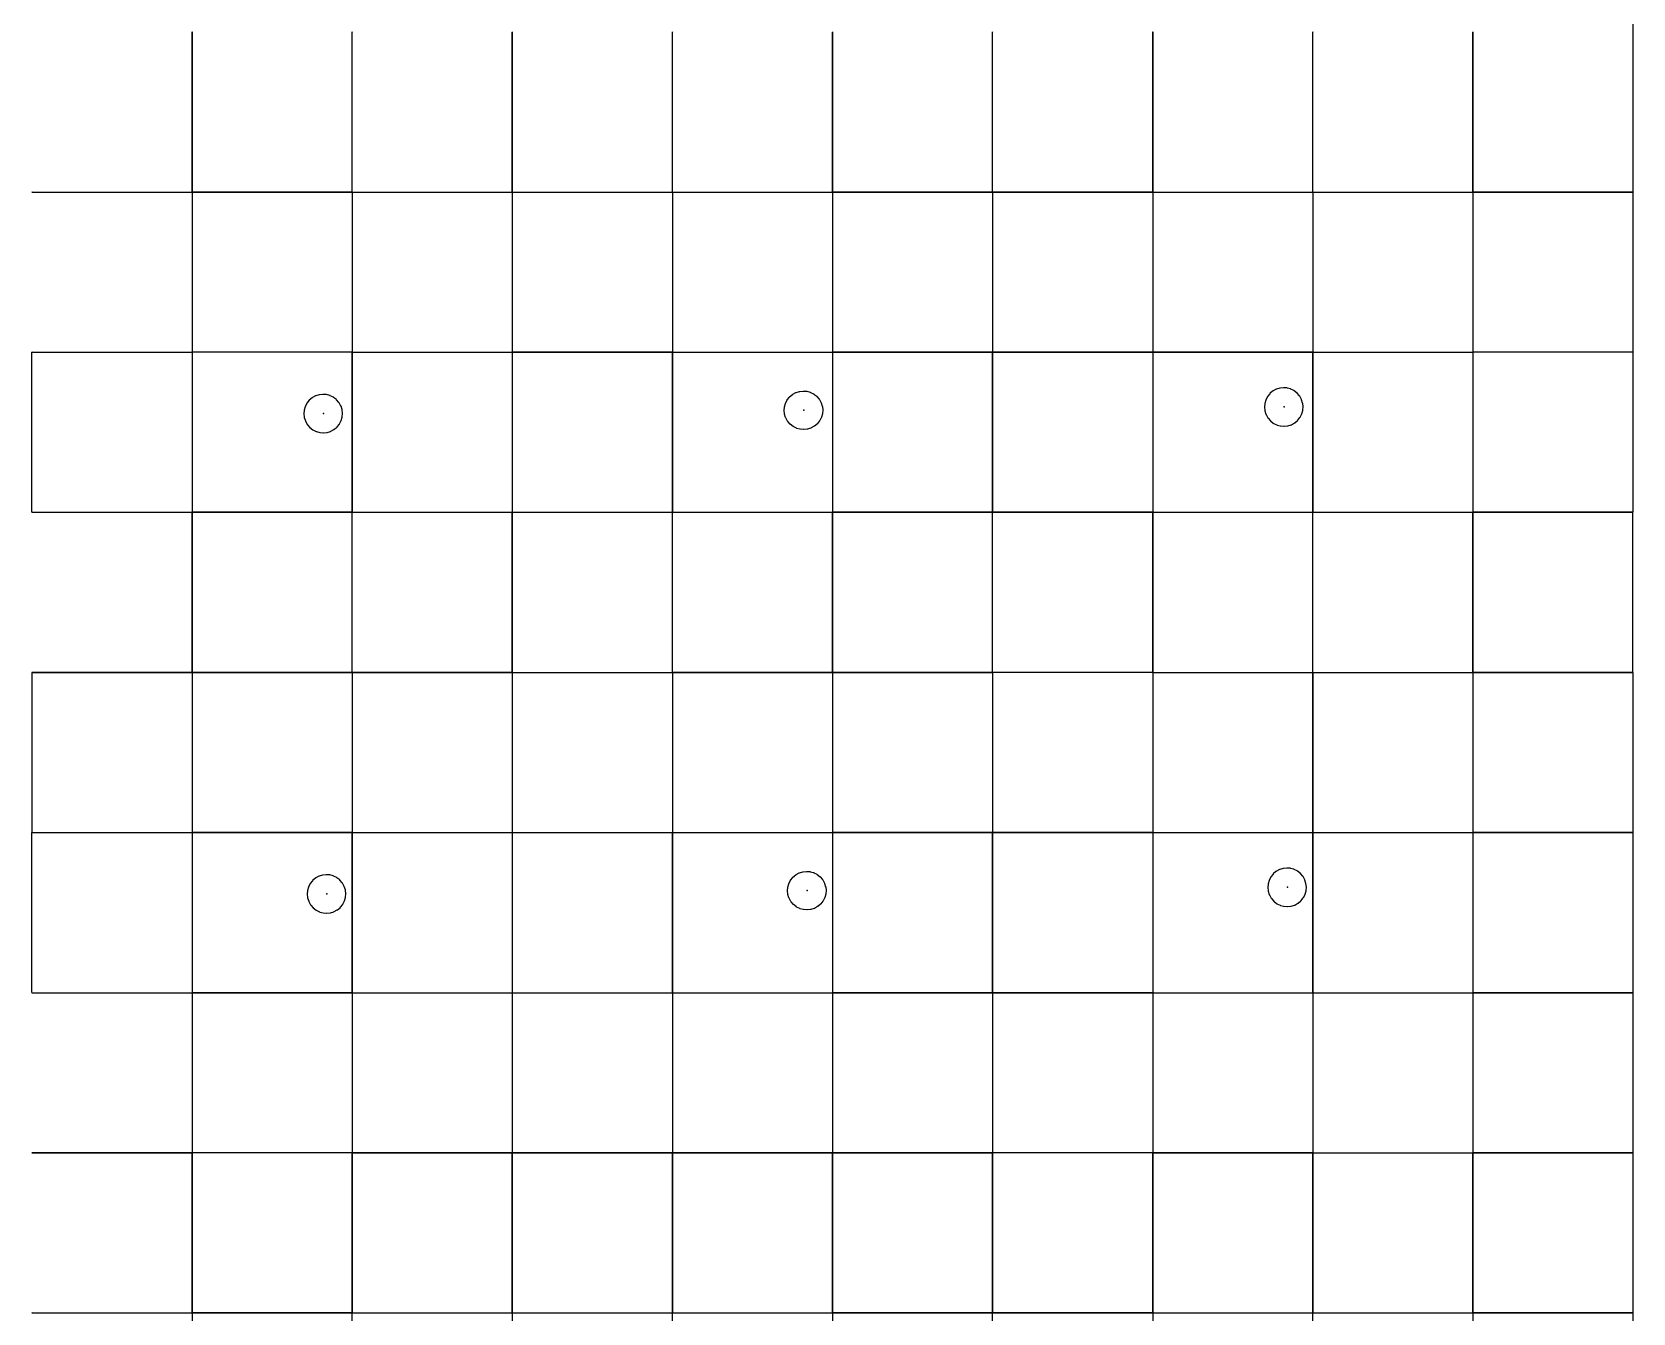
# Model space of a CAD drawing. Header units: metres. Extents: x 0 to 398, y -24 to 612.
# Drawn here: x 270 to 360, y 63 to 135 of the extents above; entities that cross this region are included whole.
import ezdxf

# ---------------------------------------------------------------- set-up
doc = ezdxf.new("R2010")
doc.units = ezdxf.units.M
doc.layers.add('LAYER_01_CUT', color=7, linetype='Continuous')
doc.layers.add('LAYER_04_GRID', color=7, linetype='Continuous')

msp = doc.modelspace()

# ---------------------------------------------------------------- linework, layer by layer
at = {"layer": 'LAYER_01_CUT'}
for points in [[(360, 143.994), (360, 135), (360, 134.994), (360, 126), (360, 125.994), (360, 117), (359.994, 117), (351, 117), (351, 108.006), (351, 108), (351, 99.006), (351, 99), (351, 90.006), (351, 90), (351, 81.006), (351, 81), (351, 72.006), (351, 72), (359.994, 72), (360, 72), (351.006, 72)], [(278.994, 135), (279, 135), (279, 126.006), (279, 126), (279, 117.006)], [(279, 135), (279, 134.994)], [(288, 126.006), (288, 135), (288, 134.994)], [(296.994, 135), (297, 135), (297, 126.006), (297, 126), (297, 117.006)], [(297, 135), (297, 134.994)], [(306, 126.006), (306, 135), (306, 134.994)], [(314.994, 135), (315, 135), (315, 126.006), (315, 126), (315, 117.006)], [(315, 135), (315, 134.994)], [(324, 126.006), (324, 135), (324, 134.994)], [(332.994, 135), (333, 135), (333, 126.006), (333, 126), (333, 117.006)], [(333, 135), (333, 134.994)], [(342, 126.006), (342, 135), (342, 134.994)], [(350.994, 135), (351, 135), (351, 126.006), (351, 126), (351, 117.006)], [(351, 135), (351, 134.994)], [(279, 126), (279, 134.994)], [(288, 126), (288, 134.994)], [(297, 126), (297, 134.994)], [(306, 126), (306, 134.994)], [(315, 126), (315, 134.994)], [(324, 126), (324, 134.994)], [(333, 126), (333, 134.994)], [(342, 126), (342, 134.994)], [(351, 126), (351, 134.994)], [(270.006, 126), (270, 126)], [(270, 126), (278.994, 126)], [(270.006, 126), (279, 126)], [(279, 126), (278.994, 126)], [(279, 126), (279, 125.994)], [(279, 126), (287.994, 126)], [(279, 126), (279.006, 126)], [(288, 126), (279.006, 126)], [(287.994, 126), (288, 126), (288, 117.006)], [(288, 126), (288, 126.006)], [(288, 126), (288, 125.994)], [(288, 126), (296.994, 126)], [(288, 126), (288.006, 126)], [(288.006, 126), (297, 126)], [(296.994, 126), (297, 126)], [(297.006, 126), (297, 126)], [(297, 126), (297, 125.994)], [(297, 126), (305.994, 126)], [(297.006, 126), (306, 126)], [(305.994, 126), (306, 126), (306, 117.006)], [(306, 126), (306, 126.006)], [(306, 126), (306, 125.994)], [(306, 126), (314.994, 126)], [(306, 126), (306.006, 126)], [(306.006, 126), (315, 126)], [(314.994, 126), (315, 126)], [(323.994, 126), (315, 126)], [(315.006, 126), (315, 126)], [(315, 126), (315, 125.994)], [(315.006, 126), (324, 126)], [(323.994, 126), (324, 126), (324, 117.006)], [(324, 126), (324, 126.006)], [(324, 126), (324, 125.994)], [(324, 126), (332.994, 126)], [(324, 126), (324.006, 126)], [(333, 126), (324.006, 126)], [(333, 126), (332.994, 126)], [(333, 126), (333, 125.994)], [(333, 126), (341.994, 126)], [(333, 126), (333.006, 126)], [(333.006, 126), (342, 126)], [(341.994, 126), (342, 126), (342, 117.006)], [(342, 126), (342, 126.006)], [(342.006, 126), (342, 126)], [(342, 126), (342, 125.994)], [(342, 126), (350.994, 126)], [(342.006, 126), (351, 126)], [(351, 126), (350.994, 126)], [(351, 126), (351, 125.994)], [(351, 126), (359.994, 126)], [(351, 126), (351.006, 126)], [(360, 126), (351.006, 126)], [(360, 126), (359.994, 126)], [(279, 125.994), (279, 117)], [(288, 125.994), (288, 117)], [(297, 125.994), (297, 117)], [(306, 125.994), (306, 117)], [(315, 125.994), (315, 117)], [(324, 125.994), (324, 117)], [(333, 125.994), (333, 117)], [(342, 125.994), (342, 117)], [(351, 125.994), (351, 117)], [(270, 108.006), (270, 117), (278.994, 117)], [(270.006, 117), (270, 117)], [(270.006, 117), (279, 117)], [(279, 117), (278.994, 117)], [(279, 117.006), (279, 117)], [(287.994, 117), (279, 117), (279, 108.006), (279, 108), (279, 99.006), (279, 99), (279, 90.006)], [(279, 116.994), (279, 117)], [(279, 117), (279.006, 117)], [(288, 117), (279.006, 117)], [(288, 117), (287.994, 117)], [(288, 117.006), (288, 117)], [(288, 108.006), (288, 117), (296.994, 117)], [(288, 116.994), (288, 117)], [(288, 117), (288.006, 117)], [(288.006, 117), (297, 117)], [(296.994, 117), (297, 117)], [(297, 117.006), (297, 117)], [(305.994, 117), (297, 117), (297, 108.006), (297, 108), (297, 99.006), (297, 99), (297, 90.006)], [(297.006, 117), (297, 117)], [(297, 116.994), (297, 117)], [(297.006, 117), (306, 117)], [(306, 117), (305.994, 117)], [(306, 117.006), (306, 117)], [(306, 108.006), (306, 117), (314.994, 117)], [(306, 116.994), (306, 117)], [(306, 117), (306.006, 117)], [(306.006, 117), (315, 117)], [(314.994, 117), (315, 117)], [(315, 117.006), (315, 117)], [(323.994, 117), (315, 117), (315, 108.006), (315, 108), (315, 99.006), (315, 99), (315, 90.006)], [(315.006, 117), (315, 117)], [(315, 116.994), (315, 117)], [(315.006, 117), (324, 117)], [(323.994, 117), (324, 117)], [(324, 117.006), (324, 117)], [(324, 108.006), (324, 117), (332.994, 117)], [(324, 116.994), (324, 117)], [(324, 117), (324.006, 117)], [(333, 117), (324.006, 117)], [(333, 117), (332.994, 117)], [(333, 117.006), (333, 117)], [(341.994, 117), (333, 117), (333, 108.006), (333, 108), (333, 99.006), (333, 99), (333, 90.006)], [(333, 116.994), (333, 117)], [(333, 117), (333.006, 117)], [(333.006, 117), (342, 117)], [(341.994, 117), (342, 117)], [(342, 117.006), (342, 117)], [(342, 108.006), (342, 117), (350.994, 117)], [(342.006, 117), (342, 117)], [(342, 116.994), (342, 117)], [(342.006, 117), (351, 117)], [(351, 117), (350.994, 117)], [(351, 117.006), (351, 117)], [(351, 116.994), (351, 117)], [(351, 117), (351.006, 117)], [(360, 117), (351.006, 117)], [(360, 116.994), (360, 117)], [(279, 116.994), (279, 108)], [(288, 116.994), (288, 108)], [(297, 116.994), (297, 108)], [(306, 116.994), (306, 108)], [(315, 116.994), (315, 108)], [(324, 116.994), (324, 108)], [(333, 116.994), (333, 108)], [(342, 116.994), (342, 108)], [(351, 116.994), (351, 108)], [(360, 116.994), (360, 108)], [(285.624, 112.764), (285.784, 112.639), (285.791, 112.634), (285.798, 112.629), (285.976, 112.54), (285.984, 112.537), (285.992, 112.534), (286.175, 112.484), (286.183, 112.482), (286.191, 112.481), (286.37, 112.466), (286.378, 112.466), (286.386, 112.466), (286.576, 112.486), (286.585, 112.487), (286.593, 112.489), (286.781, 112.547), (286.789, 112.55), (286.797, 112.553), (286.973, 112.65), (286.981, 112.654), (286.994, 112.665), (287.15, 112.796), (287.155, 112.803), (287.281, 112.962), (287.286, 112.969), (287.29, 112.977), (287.379, 113.154), (287.382, 113.162), (287.385, 113.17), (287.436, 113.354), (287.437, 113.362), (287.438, 113.37), (287.453, 113.549), (287.454, 113.556), (287.453, 113.565), (287.434, 113.755), (287.432, 113.763), (287.43, 113.771), (287.373, 113.959), (287.37, 113.967), (287.366, 113.975), (287.27, 114.152), (287.265, 114.16), (287.254, 114.173), (287.123, 114.328), (287.116, 114.334), (286.957, 114.459), (286.95, 114.464), (286.942, 114.469), (286.765, 114.557), (286.757, 114.561), (286.749, 114.563), (286.566, 114.614), (286.558, 114.616), (286.55, 114.617), (286.37, 114.632), (286.363, 114.632), (286.355, 114.632), (286.164, 114.612), (286.156, 114.611), (286.148, 114.609), (285.96, 114.551), (285.952, 114.548), (285.944, 114.544), (285.767, 114.448), (285.76, 114.444), (285.746, 114.432), (285.591, 114.302), (285.585, 114.295), (285.46, 114.136), (285.455, 114.128), (285.451, 114.121), (285.362, 113.944), (285.358, 113.936), (285.356, 113.928), (285.305, 113.744), (285.303, 113.736), (285.302, 113.728), (285.287, 113.549), (285.287, 113.541), (285.288, 113.533), (285.307, 113.343), (285.308, 113.335), (285.31, 113.326), (285.368, 113.139), (285.371, 113.13), (285.375, 113.123), (285.471, 112.946), (285.476, 112.938), (285.487, 112.925), (285.618, 112.77), (285.624, 112.764)], [(313.147, 114.795), (313.155, 114.797), (313.163, 114.799), (313.354, 114.818), (313.362, 114.819), (313.37, 114.818), (313.549, 114.803), (313.557, 114.802), (313.565, 114.801), (313.748, 114.75), (313.756, 114.747), (313.764, 114.744), (313.941, 114.655), (313.949, 114.651), (313.956, 114.646), (314.115, 114.52), (314.122, 114.515), (314.253, 114.36), (314.264, 114.346), (314.269, 114.339), (314.365, 114.162), (314.369, 114.154), (314.372, 114.146), (314.429, 113.958), (314.431, 113.95), (314.433, 113.941), (314.452, 113.751), (314.453, 113.743), (314.452, 113.735), (314.438, 113.556), (314.437, 113.548), (314.435, 113.54), (314.384, 113.357), (314.381, 113.349), (314.378, 113.341), (314.289, 113.163), (314.285, 113.156), (314.28, 113.149), (314.155, 112.989), (314.149, 112.983), (313.994, 112.852), (313.98, 112.841), (313.972, 112.836), (313.796, 112.74), (313.788, 112.736), (313.78, 112.733), (313.592, 112.676), (313.584, 112.673), (313.575, 112.672), (313.385, 112.653), (313.377, 112.652), (313.369, 112.652), (313.19, 112.667), (313.182, 112.668), (313.174, 112.67), (312.991, 112.721), (312.983, 112.723), (312.975, 112.727), (312.797, 112.816), (312.79, 112.82), (312.783, 112.825), (312.623, 112.95), (312.617, 112.956), (312.486, 113.111), (312.475, 113.125), (312.47, 113.132), (312.374, 113.309), (312.37, 113.317), (312.367, 113.325), (312.309, 113.513), (312.307, 113.521), (312.306, 113.529), (312.287, 113.72), (312.286, 113.728), (312.286, 113.736), (312.301, 113.915), (312.302, 113.923), (312.304, 113.931), (312.355, 114.114), (312.357, 114.122), (312.361, 114.13), (312.45, 114.307), (312.454, 114.315), (312.459, 114.322), (312.584, 114.481), (312.59, 114.488), (312.745, 114.619), (312.759, 114.63), (312.766, 114.635), (312.943, 114.731), (312.951, 114.735), (312.959, 114.738), (313.147, 114.795)], [(340.949, 114.837), (340.941, 114.841), (340.764, 114.93), (340.756, 114.934), (340.748, 114.936), (340.564, 114.987), (340.556, 114.989), (340.548, 114.99), (340.369, 115.005), (340.361, 115.005), (340.353, 115.005), (340.163, 114.985), (340.155, 114.984), (340.146, 114.982), (339.959, 114.924), (339.951, 114.921), (339.943, 114.917), (339.766, 114.821), (339.758, 114.817), (339.745, 114.805), (339.59, 114.674), (339.584, 114.668), (339.459, 114.509), (339.454, 114.501), (339.449, 114.494), (339.361, 114.316), (339.357, 114.309), (339.354, 114.301), (339.304, 114.117), (339.302, 114.109), (339.301, 114.101), (339.286, 113.922), (339.286, 113.914), (339.286, 113.906), (339.306, 113.716), (339.307, 113.708), (339.309, 113.699), (339.367, 113.511), (339.37, 113.503), (339.374, 113.496), (339.47, 113.319), (339.474, 113.311), (339.486, 113.298), (339.616, 113.143), (339.623, 113.137), (339.782, 113.012), (339.789, 113.007), (339.797, 113.002), (339.974, 112.913), (339.982, 112.91), (339.99, 112.907), (340.174, 112.857), (340.182, 112.855), (340.19, 112.854), (340.369, 112.839), (340.377, 112.839), (340.385, 112.839), (340.575, 112.859), (340.583, 112.86), (340.592, 112.862), (340.779, 112.92), (340.787, 112.923), (340.795, 112.926), (340.972, 113.022), (340.98, 113.027), (340.993, 113.038), (341.148, 113.169), (341.154, 113.176), (341.279, 113.335), (341.284, 113.342), (341.289, 113.35), (341.378, 113.527), (341.381, 113.535), (341.384, 113.543), (341.434, 113.727), (341.436, 113.735), (341.437, 113.743), (341.452, 113.922), (341.452, 113.929), (341.452, 113.938), (341.432, 114.128), (341.431, 114.136), (341.429, 114.144), (341.371, 114.332), (341.368, 114.34), (341.365, 114.348), (341.268, 114.525), (341.264, 114.533), (341.252, 114.546), (341.122, 114.701), (341.115, 114.707), (340.956, 114.832), (340.949, 114.837)], [(270.006, 108), (270, 108)], [(270, 108), (278.994, 108)], [(270.006, 108), (279, 108)], [(279, 108), (278.994, 108)], [(279, 108), (279, 107.994)], [(279, 108), (287.994, 108)], [(279, 108), (279.006, 108)], [(288, 108), (279.006, 108)], [(288, 108), (287.994, 108)], [(288, 108), (288, 108.006)], [(288, 99.006), (288, 108), (288, 107.994)], [(288, 108), (296.994, 108)], [(288, 108), (288.006, 108)], [(288.006, 108), (297, 108)], [(296.994, 108), (297, 108)], [(297.006, 108), (297, 108)], [(297, 108), (297, 107.994)], [(297, 108), (305.994, 108)], [(297.006, 108), (306, 108)], [(306, 108), (305.994, 108)], [(306, 108), (306, 108.006)], [(306, 99.006), (306, 108), (306, 107.994)], [(306, 108), (314.994, 108)], [(306, 108), (306.006, 108)], [(306.006, 108), (315, 108)], [(314.994, 108), (315, 108)], [(323.994, 108), (315, 108)], [(315.006, 108), (315, 108)], [(315, 108), (315, 107.994)], [(315.006, 108), (324, 108)], [(323.994, 108), (324, 108)], [(324, 108), (324, 108.006)], [(324, 99.006), (324, 108), (324, 107.994)], [(324, 108), (332.994, 108)], [(324, 108), (324.006, 108)], [(333, 108), (324.006, 108)], [(333, 108), (332.994, 108)], [(333, 108), (333, 107.994)], [(333, 108), (341.994, 108)], [(333, 108), (333.006, 108)], [(333.006, 108), (342, 108)], [(341.994, 108), (342, 108)], [(342, 108), (342, 108.006)], [(342, 99.006), (342, 108), (342, 107.994)], [(342.006, 108), (342, 108)], [(342, 108), (350.994, 108)], [(342.006, 108), (351, 108)], [(351, 108), (350.994, 108)], [(351, 108), (351, 107.994)], [(351, 108), (359.994, 108)], [(351, 108), (351.006, 108)], [(360, 108), (351.006, 108)], [(360, 98.994), (360, 99), (360, 107.994), (360, 108), (359.994, 108)], [(279, 99), (279, 107.994)], [(288, 99), (288, 107.994)], [(297, 99), (297, 107.994)], [(306, 99), (306, 107.994)], [(315, 99), (315, 107.994)], [(324, 99), (324, 107.994)], [(333, 99), (333, 107.994)], [(342, 99), (342, 107.994)], [(351, 99), (351, 107.994)], [(278.994, 99), (270, 99), (270, 90.006)], [(270.006, 99), (270, 99)], [(270.006, 99), (279, 99)], [(279, 99), (278.994, 99)], [(279, 99), (279, 98.994)], [(279, 99), (287.994, 99)], [(279, 99), (279.006, 99)], [(288, 99), (279.006, 99)], [(288, 99), (287.994, 99)], [(288, 99), (288, 99.006)], [(296.994, 99), (288, 99), (288, 90.006)], [(288, 99), (288, 98.994)], [(288, 99), (288.006, 99)], [(288.006, 99), (297, 99)], [(296.994, 99), (297, 99)], [(297.006, 99), (297, 99)], [(297, 99), (297, 98.994)], [(297, 99), (305.994, 99)], [(297.006, 99), (306, 99)], [(306, 99), (305.994, 99)], [(306, 99), (306, 99.006)], [(314.994, 99), (306, 99), (306, 90.006)], [(306, 99), (306, 98.994)], [(306, 99), (306.006, 99)], [(306.006, 99), (315, 99)], [(314.994, 99), (315, 99)], [(323.994, 99), (315, 99)], [(315.006, 99), (315, 99)], [(315, 99), (315, 98.994)], [(315.006, 99), (324, 99)], [(323.994, 99), (324, 99)], [(324, 99), (324, 99.006)], [(332.994, 99), (324, 99), (324, 90.006)], [(324, 99), (324, 98.994)], [(324, 99), (324.006, 99)], [(333, 99), (324.006, 99)], [(333, 99), (332.994, 99)], [(333, 99), (333, 98.994)], [(333, 99), (341.994, 99)], [(333, 99), (333.006, 99)], [(333.006, 99), (342, 99)], [(341.994, 99), (342, 99)], [(342, 99), (342, 99.006)], [(342, 90.006), (342, 99), (342, 98.994)], [(342.006, 99), (342, 99)], [(342, 99), (350.994, 99)], [(342.006, 99), (351, 99)], [(351, 99), (350.994, 99)], [(351, 99), (351, 98.994)], [(351, 99), (359.994, 99)], [(351, 99), (351.006, 99)], [(360, 99), (351.006, 99)], [(360, 99), (359.994, 99)], [(279, 98.994), (279, 90)], [(288, 98.994), (288, 90)], [(297, 98.994), (297, 90)], [(306, 98.994), (306, 90)], [(315, 98.994), (315, 90)], [(324, 98.994), (324, 90)], [(333, 98.994), (333, 90)], [(342, 98.994), (342, 90)], [(351, 98.994), (351, 90)], [(360, 98.994), (360, 90)], [(270, 81.006), (270, 90), (278.994, 90), (279, 90), (279, 81.006), (279, 81), (279, 72.006)], [(270.006, 90), (270, 90)], [(270.006, 90), (279, 90)], [(279, 90.006), (279, 90)], [(279, 89.994), (279, 90)], [(279, 90), (287.994, 90)], [(279, 90), (279.006, 90)], [(288, 90), (279.006, 90)], [(288, 90), (287.994, 90)], [(288, 90.006), (288, 90)], [(288, 81.006), (288, 90), (296.994, 90), (297, 90), (297, 81.006), (297, 81), (297, 72.006)], [(288, 89.994), (288, 90)], [(288, 90), (288.006, 90)], [(288.006, 90), (297, 90)], [(297, 90.006), (297, 90)], [(297.006, 90), (297, 90)], [(297, 89.994), (297, 90)], [(297, 90), (305.994, 90)], [(297.006, 90), (306, 90)], [(306, 90), (305.994, 90)], [(306, 90.006), (306, 90)], [(306, 81.006), (306, 90), (314.994, 90), (315, 90), (315, 81.006), (315, 81), (315, 72.006)], [(306, 89.994), (306, 90)], [(306, 90), (306.006, 90)], [(306.006, 90), (315, 90)], [(315, 90.006), (315, 90)], [(323.994, 90), (315, 90)], [(315.006, 90), (315, 90)], [(315, 89.994), (315, 90)], [(315.006, 90), (324, 90)], [(323.994, 90), (324, 90)], [(324, 90.006), (324, 90)], [(324, 81.006), (324, 90), (332.994, 90), (333, 90), (333, 81.006), (333, 81), (333, 72.006)], [(324, 89.994), (324, 90)], [(324, 90), (324.006, 90)], [(333, 90), (324.006, 90)], [(333, 90.006), (333, 90)], [(333, 89.994), (333, 90)], [(333, 90), (341.994, 90)], [(333, 90), (333.006, 90)], [(333.006, 90), (342, 90)], [(341.994, 90), (342, 90)], [(342, 90.006), (342, 90)], [(342, 81.006), (342, 90), (350.994, 90)], [(342.006, 90), (342, 90)], [(342, 89.994), (342, 90)], [(342.006, 90), (351, 90)], [(351, 90), (350.994, 90)], [(351, 89.994), (351, 90)], [(351, 90), (359.994, 90)], [(351, 90), (351.006, 90)], [(360, 90), (351.006, 90)], [(360, 89.994), (360, 90), (359.994, 90)], [(279, 89.994), (279, 81)], [(288, 89.994), (288, 81)], [(297, 89.994), (297, 81)], [(306, 89.994), (306, 81)], [(315, 89.994), (315, 81)], [(324, 89.994), (324, 81)], [(333, 89.994), (333, 81)], [(342, 89.994), (342, 81)], [(351, 89.994), (351, 81)], [(360, 89.994), (360, 81)], [(285.489, 86.729), (285.474, 86.55), (285.474, 86.542), (285.474, 86.534), (285.494, 86.344), (285.495, 86.335), (285.497, 86.327), (285.555, 86.139), (285.558, 86.131), (285.561, 86.123), (285.657, 85.946), (285.662, 85.939), (285.673, 85.925), (285.804, 85.77), (285.811, 85.765), (285.97, 85.639), (285.977, 85.634), (285.985, 85.63), (286.162, 85.541), (286.17, 85.538), (286.178, 85.535), (286.362, 85.484), (286.37, 85.482), (286.377, 85.481), (286.557, 85.467), (286.564, 85.466), (286.573, 85.467), (286.763, 85.486), (286.771, 85.488), (286.779, 85.49), (286.967, 85.547), (286.975, 85.55), (286.983, 85.554), (287.16, 85.65), (287.167, 85.655), (287.181, 85.666), (287.336, 85.797), (287.342, 85.804), (287.467, 85.963), (287.472, 85.97), (287.476, 85.978), (287.565, 86.155), (287.569, 86.163), (287.571, 86.171), (287.622, 86.354), (287.624, 86.362), (287.625, 86.37), (287.64, 86.549), (287.64, 86.557), (287.64, 86.565), (287.62, 86.755), (287.619, 86.764), (287.617, 86.772), (287.559, 86.96), (287.556, 86.968), (287.552, 86.976), (287.456, 87.153), (287.452, 87.16), (287.44, 87.174), (287.309, 87.329), (287.303, 87.335), (287.144, 87.46), (287.136, 87.465), (287.129, 87.469), (286.951, 87.558), (286.944, 87.561), (286.936, 87.564), (286.752, 87.615), (286.744, 87.617), (286.736, 87.618), (286.557, 87.633), (286.549, 87.633), (286.541, 87.632), (286.351, 87.613), (286.342, 87.612), (286.334, 87.609), (286.146, 87.552), (286.138, 87.549), (286.13, 87.545), (285.954, 87.449), (285.946, 87.444), (285.933, 87.433), (285.777, 87.302), (285.772, 87.296), (285.647, 87.136), (285.642, 87.129), (285.637, 87.122), (285.548, 86.944), (285.545, 86.936), (285.542, 86.928), (285.491, 86.745), (285.49, 86.737), (285.489, 86.729)], [(313.951, 87.744), (314.128, 87.656), (314.136, 87.651), (314.143, 87.646), (314.302, 87.521), (314.309, 87.515), (314.44, 87.36), (314.451, 87.347), (314.456, 87.339), (314.552, 87.162), (314.555, 87.155), (314.558, 87.146), (314.616, 86.959), (314.618, 86.95), (314.619, 86.942), (314.639, 86.752), (314.639, 86.744), (314.639, 86.736), (314.624, 86.557), (314.623, 86.549), (314.621, 86.541), (314.571, 86.357), (314.568, 86.349), (314.565, 86.341), (314.476, 86.164), (314.471, 86.157), (314.466, 86.149), (314.341, 85.99), (314.335, 85.983), (314.18, 85.853), (314.167, 85.841), (314.159, 85.837), (313.982, 85.741), (313.975, 85.737), (313.966, 85.734), (313.779, 85.676), (313.771, 85.674), (313.762, 85.673), (313.572, 85.653), (313.564, 85.653), (313.556, 85.653), (313.377, 85.668), (313.369, 85.669), (313.361, 85.671), (313.177, 85.722), (313.169, 85.724), (313.162, 85.728), (312.984, 85.816), (312.977, 85.821), (312.969, 85.826), (312.81, 85.951), (312.803, 85.957), (312.673, 86.112), (312.661, 86.125), (312.657, 86.133), (312.561, 86.31), (312.557, 86.318), (312.554, 86.326), (312.496, 86.514), (312.494, 86.522), (312.493, 86.53), (312.473, 86.72), (312.473, 86.729), (312.473, 86.736), (312.488, 86.915), (312.489, 86.923), (312.491, 86.931), (312.542, 87.115), (312.544, 87.123), (312.548, 87.131), (312.637, 87.308), (312.641, 87.316), (312.646, 87.323), (312.771, 87.482), (312.777, 87.489), (312.932, 87.619), (312.946, 87.631), (312.953, 87.635), (313.13, 87.731), (313.138, 87.735), (313.146, 87.738), (313.334, 87.796), (313.342, 87.798), (313.35, 87.799), (313.54, 87.819), (313.549, 87.819), (313.556, 87.819), (313.736, 87.804), (313.743, 87.803), (313.751, 87.801), (313.935, 87.751), (313.943, 87.748), (313.951, 87.744)], [(339.553, 86.512), (339.556, 86.504), (339.56, 86.496), (339.656, 86.319), (339.661, 86.312), (339.672, 86.298), (339.803, 86.143), (339.809, 86.137), (339.969, 86.012), (339.976, 86.007), (339.983, 86.003), (340.161, 85.914), (340.169, 85.911), (340.177, 85.908), (340.36, 85.857), (340.368, 85.855), (340.376, 85.854), (340.555, 85.839), (340.563, 85.839), (340.571, 85.84), (340.761, 85.859), (340.77, 85.861), (340.778, 85.863), (340.966, 85.92), (340.974, 85.923), (340.982, 85.927), (341.159, 86.023), (341.166, 86.028), (341.18, 86.039), (341.335, 86.17), (341.341, 86.177), (341.466, 86.336), (341.471, 86.343), (341.475, 86.351), (341.564, 86.528), (341.567, 86.536), (341.57, 86.544), (341.621, 86.727), (341.623, 86.735), (341.624, 86.743), (341.638, 86.922), (341.639, 86.93), (341.638, 86.938), (341.619, 87.128), (341.618, 87.137), (341.615, 87.145), (341.558, 87.333), (341.555, 87.341), (341.551, 87.349), (341.455, 87.526), (341.45, 87.533), (341.439, 87.547), (341.308, 87.702), (341.302, 87.708), (341.142, 87.833), (341.135, 87.838), (341.128, 87.842), (340.95, 87.931), (340.942, 87.934), (340.934, 87.937), (340.751, 87.988), (340.743, 87.99), (340.735, 87.991), (340.556, 88.006), (340.548, 88.006), (340.54, 88.005), (340.35, 87.986), (340.341, 87.984), (340.333, 87.982), (340.145, 87.925), (340.137, 87.922), (340.129, 87.918), (339.952, 87.822), (339.945, 87.817), (339.931, 87.806), (339.776, 87.675), (339.77, 87.668), (339.645, 87.509), (339.64, 87.502), (339.636, 87.494), (339.547, 87.317), (339.544, 87.309), (339.541, 87.301), (339.49, 87.118), (339.488, 87.11), (339.487, 87.102), (339.473, 86.923), (339.472, 86.915), (339.473, 86.907), (339.492, 86.717), (339.493, 86.708), (339.496, 86.7), (339.553, 86.512)], [(270.006, 81), (270, 81)], [(270, 81), (278.994, 81)], [(270.006, 81), (279, 81)], [(279, 81), (278.994, 81)], [(279, 81), (279, 80.994)], [(279, 81), (287.994, 81)], [(279, 81), (279.006, 81)], [(288, 81), (279.006, 81)], [(287.994, 81), (288, 81), (288, 72.006)], [(288, 81), (288, 81.006)], [(288, 81), (288, 80.994)], [(288, 81), (296.994, 81)], [(288, 81), (288.006, 81)], [(288.006, 81), (297, 81)], [(296.994, 81), (297, 81)], [(297.006, 81), (297, 81)], [(297, 81), (297, 80.994)], [(297, 81), (305.994, 81)], [(297.006, 81), (306, 81)], [(305.994, 81), (306, 81), (306, 72.006)], [(306, 81), (306, 81.006)], [(306, 81), (306, 80.994)], [(306, 81), (314.994, 81)], [(306, 81), (306.006, 81)], [(306.006, 81), (315, 81)], [(314.994, 81), (315, 81)], [(323.994, 81), (315, 81)], [(315.006, 81), (315, 81)], [(315, 81), (315, 80.994)], [(315.006, 81), (324, 81)], [(323.994, 81), (324, 81), (324, 72.006)], [(324, 81), (324, 81.006)], [(324, 81), (324, 80.994)], [(324, 81), (332.994, 81)], [(324, 81), (324.006, 81)], [(333, 81), (324.006, 81)], [(333, 81), (332.994, 81)], [(333, 81), (333, 80.994)], [(333, 81), (341.994, 81)], [(333, 81), (333.006, 81)], [(333.006, 81), (342, 81)], [(341.994, 81), (342, 81), (342, 72.006)], [(342, 81), (342, 81.006)], [(342.006, 81), (342, 81)], [(342, 81), (342, 80.994)], [(342, 81), (350.994, 81)], [(342.006, 81), (351, 81)], [(351, 81), (350.994, 81)], [(351, 81), (351, 80.994)], [(351, 81), (359.994, 81)], [(351, 81), (351.006, 81)], [(360, 81), (351.006, 81)], [(360, 80.994), (360, 81), (359.994, 81)], [(279, 80.994), (279, 72)], [(288, 80.994), (288, 72)], [(297, 80.994), (297, 72)], [(306, 80.994), (306, 72)], [(315, 80.994), (315, 72)], [(324, 80.994), (324, 72)], [(333, 80.994), (333, 72)], [(342, 80.994), (342, 72)], [(351, 80.994), (351, 72)], [(360, 80.994), (360, 72)], [(278.994, 72), (270, 72), (270.006, 72)], [(270.006, 72), (279, 72)], [(279, 72), (278.994, 72)], [(279, 72.006), (279, 72)], [(287.994, 72), (279, 72), (279.006, 72)], [(279, 63.006), (279, 72)], [(279, 71.994), (279, 72)], [(288, 72), (279.006, 72)], [(288, 72), (287.994, 72)], [(288, 72.006), (288, 72)], [(296.994, 72), (288, 72), (288.006, 72)], [(288, 63.006), (288, 72)], [(288, 71.994), (288, 72)], [(288.006, 72), (297, 72)], [(296.994, 72), (297, 72)], [(297, 72.006), (297, 72)], [(305.994, 72), (297, 72), (297.006, 72)], [(297, 63.006), (297, 72)], [(297, 71.994), (297, 72)], [(297.006, 72), (306, 72)], [(306, 72), (305.994, 72)], [(306, 72.006), (306, 72)], [(314.994, 72), (306, 72), (306.006, 72)], [(306, 63.006), (306, 72)], [(306, 71.994), (306, 72)], [(306.006, 72), (315, 72)], [(314.994, 72), (315, 72)], [(315, 72.006), (315, 72)], [(323.994, 72), (315, 72), (315.006, 72)], [(315, 63.006), (315, 72)], [(315, 71.994), (315, 72)], [(315.006, 72), (324, 72)], [(323.994, 72), (324, 72)], [(324, 72.006), (324, 72)], [(332.994, 72), (324, 72), (324.006, 72)], [(324, 63.006), (324, 72)], [(324, 71.994), (324, 72)], [(333, 72), (324.006, 72)], [(333, 72), (332.994, 72)], [(333, 72.006), (333, 72)], [(341.994, 72), (333, 72), (333.006, 72)], [(333, 63.006), (333, 72)], [(333, 71.994), (333, 72)], [(333.006, 72), (342, 72)], [(341.994, 72), (342, 72)], [(342, 72.006), (342, 72)], [(342, 63.006), (342, 72), (350.994, 72)], [(342.006, 72), (342, 72)], [(342, 71.994), (342, 72)], [(342.006, 72), (351, 72)], [(351, 72), (350.994, 72)], [(351, 63.006), (351, 72)], [(351, 71.994), (351, 72)], [(351, 72), (351.006, 72)], [(360, 71.994), (360, 72)], [(279, 71.994), (279, 63)], [(288, 71.994), (288, 63)], [(297, 71.994), (297, 63)], [(306, 71.994), (306, 63)], [(315, 71.994), (315, 63)], [(324, 71.994), (324, 63)], [(333, 71.994), (333, 63)], [(342, 71.994), (342, 63)], [(360, 71.994), (360, 63), (360, 62.994), (360, 54), (360, 53.994), (360, 45), (359.994, 45), (351, 45), (351, 36.006), (351, 36), (351, 27.006), (351, 27), (351, 18.006), (351, 18), (351, 9.006), (351, 9), (351, 0.006), (351, 0), (359.994, 0), (360, 0), (360, 8.994), (360, 9), (359.994, 9)], [(351, 71.994), (351, 63)], [(270.006, 63), (270, 63)], [(270, 63), (278.994, 63)], [(270.006, 63), (279, 63)], [(278.994, 63), (279, 63), (279, 54.006), (279, 54), (279, 45.006)], [(279, 63.006), (279, 63)], [(279, 63), (279, 62.994)], [(279, 63), (287.994, 63)], [(279, 63), (279.006, 63)], [(288, 63), (279.006, 63)], [(288, 63), (287.994, 63)], [(288, 63.006), (288, 63)], [(288, 54.006), (288, 63), (288, 62.994)], [(288, 63), (296.994, 63)], [(288, 63), (288.006, 63)], [(288.006, 63), (297, 63)], [(296.994, 63), (297, 63), (297, 54.006), (297, 54), (297, 45.006)], [(297, 63.006), (297, 63)], [(297.006, 63), (297, 63)], [(297, 63), (297, 62.994)], [(297, 63), (305.994, 63)], [(297.006, 63), (306, 63)], [(306, 63), (305.994, 63)], [(306, 63.006), (306, 63)], [(306, 54.006), (306, 63), (306, 62.994)], [(306, 63), (314.994, 63)], [(306, 63), (306.006, 63)], [(306.006, 63), (315, 63)], [(314.994, 63), (315, 63), (315, 54.006), (315, 54), (315, 45.006)], [(315, 63.006), (315, 63)], [(323.994, 63), (315, 63)], [(315.006, 63), (315, 63)], [(315, 63), (315, 62.994)], [(315.006, 63), (324, 63)], [(323.994, 63), (324, 63)], [(324, 63.006), (324, 63)], [(324, 54.006), (324, 63), (324, 62.994)], [(324, 63), (332.994, 63)], [(324, 63), (324.006, 63)], [(333, 63), (324.006, 63)], [(332.994, 63), (333, 63), (333, 54.006), (333, 54), (333, 45.006)], [(333, 63.006), (333, 63)], [(333, 63), (333, 62.994)], [(333, 63), (341.994, 63)], [(333, 63), (333.006, 63)], [(333.006, 63), (342, 63)], [(341.994, 63), (342, 63)], [(342, 63.006), (342, 63)], [(342, 54.006), (342, 63), (342, 62.994)], [(342.006, 63), (342, 63)], [(342, 63), (350.994, 63)], [(342.006, 63), (351, 63)], [(350.994, 63), (351, 63), (351, 54.006), (351, 54), (351, 45.006)], [(351, 63.006), (351, 63)], [(351, 63), (351, 62.994)], [(351, 63), (359.994, 63)], [(351, 63), (351.006, 63)], [(360, 63), (351.006, 63)], [(360, 63), (359.994, 63)]]:
    msp.add_lwpolyline(points, dxfattribs=at)
at = {"layer": 'LAYER_04_GRID'}
for p in [(286.397, 113.549), (313.396, 113.736), (340.396, 113.922), (286.584, 86.55), (313.583, 86.736), (340.582, 86.923)]:
    msp.add_point(p, dxfattribs=at)

doc.saveas('drawing.dxf')
